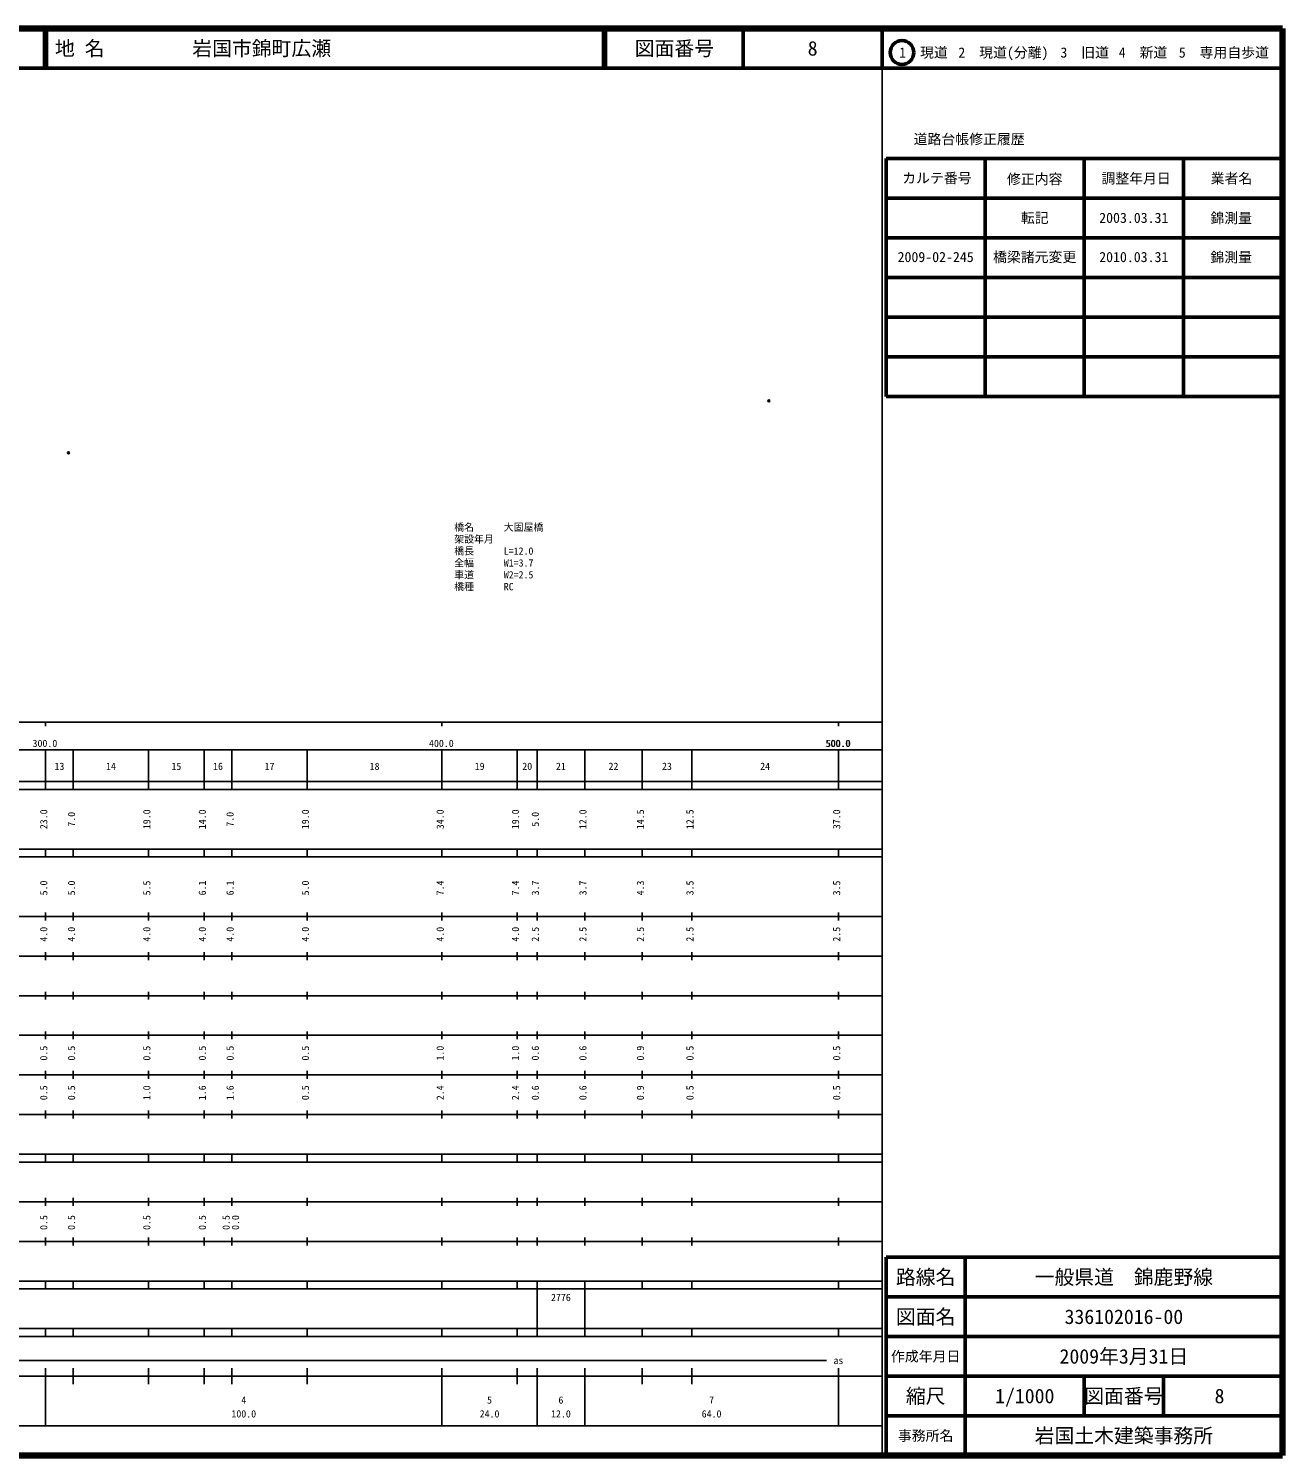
# Model space of a CAD drawing. Units: millimetres on the paper. Extents: x 40 to 680, y 20 to 380.
# Drawn here: x 363.7 to 680, y 20 to 380 of the extents above; entities that cross this region are included whole.
import ezdxf
from ezdxf.enums import TextEntityAlignment as Align

# ---------------------------------------------------------------- set-up
doc = ezdxf.new("R2010")
doc.units = ezdxf.units.MM
doc.header["$PDMODE"] = 32
doc.header["$PDSIZE"] = 0.5
for name, color, linetype in [('M-OTRS', 6, 'Continuous'), ('M-STR-HTXT', 7, 'Continuous'), ('M-TTL-TXT', 7, 'Continuous')]:
    doc.layers.add(name, color=color, linetype=linetype)
for name, color, linetype, lineweight in [('M-TTL', 2, 'Continuous', 140), ('M-TTL-BAND', 7, 'Continuous', 25), ('M-TTL-FRAM', 2, 'Continuous', 50), ('M-TTL-LINE', 7, 'Continuous', 50)]:
    doc.layers.add(name, color=color, linetype=linetype, lineweight=lineweight)
doc.styles.add('ＭＳ ゴシック', font='')
doc.styles.get('ＭＳ ゴシック').set_extended_font_data('MS Gothic')

msp = doc.modelspace()

# ---------------------------------------------------------------- linework, layer by layer
at = {"layer": 'M-OTRS'}
for p in [(550.456, 286.04), (373.787, 272.976)]:
    msp.add_point(p, dxfattribs=at)
at = {"layer": 'M-TTL'}
for p, q in [((680, 380), (40, 380)), ((680, 20), (680, 380)), ((40, 20), (680, 20))]:
    msp.add_line(p, q, dxfattribs=at)
at = {"layer": 'M-TTL-BAND'}
for p, q in [((579, 20), (579, 370)), ((40, 205), (579, 205)), ((368, 205), (368, 204)), ((468, 205), (468, 204)), ((568, 205), (568, 204)), ((68, 198), (579, 198)), ((368, 188), (368, 198)), ((375, 188), (375, 198)), ((394, 188), (394, 198)), ((408, 188), (408, 198)), ((415, 188), (415, 198)), ((434, 188), (434, 198)), ((468, 188), (468, 198)), ((487, 188), (487, 198)), ((492, 188), (492, 198)), ((504, 188), (504, 198)), ((518.5, 188), (518.5, 198)), ((531, 188), (531, 198)), ((568, 188), (568, 198)), ((40, 190), (579, 190)), ((40, 188), (579, 188)), ((40, 173), (579, 173)), ((368, 171), (368, 173)), ((375, 171), (375, 173)), ((394, 171), (394, 173)), ((408, 171), (408, 173)), ((415, 171), (415, 173)), ((434, 171), (434, 173)), ((468, 171), (468, 173)), ((487, 171), (487, 173)), ((492, 171), (492, 173)), ((504, 171), (504, 173)), ((518.5, 171), (518.5, 173)), ((531, 171), (531, 173)), ((568, 171), (568, 173)), ((40, 171), (579, 171)), ((40, 156), (579, 156)), ((368, 155), (368, 157)), ((375, 155), (375, 157)), ((394, 155), (394, 157)), ((408, 155), (408, 157)), ((415, 155), (415, 157)), ((434, 155), (434, 157)), ((468, 155), (468, 157)), ((487, 155), (487, 157)), ((492, 155), (492, 157)), ((504, 155), (504, 157)), ((518.5, 155), (518.5, 157)), ((531, 155), (531, 157)), ((568, 155), (568, 157)), ((46, 146), (579, 146)), ((368, 145), (368, 147)), ((375, 145), (375, 147)), ((394, 145), (394, 147)), ((408, 145), (408, 147)), ((415, 145), (415, 147)), ((434, 145), (434, 147)), ((468, 145), (468, 147)), ((487, 145), (487, 147)), ((492, 145), (492, 147)), ((504, 145), (504, 147)), ((518.5, 145), (518.5, 147)), ((531, 145), (531, 147)), ((568, 145), (568, 147)), ((368, 135), (368, 137)), ((375, 135), (375, 137)), ((394, 135), (394, 137)), ((408, 135), (408, 137)), ((415, 135), (415, 137)), ((434, 135), (434, 137)), ((468, 135), (468, 137)), ((487, 135), (487, 137)), ((492, 135), (492, 137)), ((504, 135), (504, 137)), ((518.5, 135), (518.5, 137)), ((531, 135), (531, 137)), ((568, 135), (568, 137)), ((52, 136), (579, 136)), ((46, 126), (579, 126)), ((368, 125), (368, 127)), ((375, 125), (375, 127)), ((394, 125), (394, 127)), ((408, 125), (408, 127)), ((415, 125), (415, 127)), ((434, 125), (434, 127)), ((468, 125), (468, 127)), ((487, 125), (487, 127)), ((492, 125), (492, 127)), ((504, 125), (504, 127)), ((518.5, 125), (518.5, 127)), ((531, 125), (531, 127)), ((568, 125), (568, 127)), ((52, 116), (579, 116)), ((368, 115), (368, 117)), ((375, 115), (375, 117)), ((394, 115), (394, 117)), ((408, 115), (408, 117)), ((415, 115), (415, 117)), ((434, 115), (434, 117)), ((468, 115), (468, 117)), ((487, 115), (487, 117)), ((492, 115), (492, 117)), ((504, 115), (504, 117)), ((518.5, 115), (518.5, 117)), ((531, 115), (531, 117)), ((568, 115), (568, 117)), ((46, 106), (579, 106)), ((368, 105), (368, 107)), ((375, 105), (375, 107)), ((394, 105), (394, 107)), ((408, 105), (408, 107)), ((415, 105), (415, 107)), ((434, 105), (434, 107)), ((468, 105), (468, 107)), ((487, 105), (487, 107)), ((492, 105), (492, 107)), ((504, 105), (504, 107)), ((518.5, 105), (518.5, 107)), ((531, 105), (531, 107)), ((568, 105), (568, 107)), ((40, 96), (579, 96)), ((40, 94), (579, 94)), ((368, 94), (368, 96)), ((375, 94), (375, 96)), ((394, 94), (394, 96)), ((408, 94), (408, 96)), ((415, 94), (415, 96)), ((434, 94), (434, 96)), ((468, 94), (468, 96)), ((487, 94), (487, 96)), ((492, 94), (492, 96)), ((504, 94), (504, 96)), ((518.5, 94), (518.5, 96)), ((531, 94), (531, 96)), ((568, 94), (568, 96)), ((49, 84), (579, 84)), ((368, 83), (368, 85)), ((375, 83), (375, 85)), ((394, 83), (394, 85)), ((408, 83), (408, 85)), ((415, 83), (415, 85)), ((434, 83), (434, 85)), ((468, 83), (468, 85)), ((487, 83), (487, 85)), ((492, 83), (492, 85)), ((504, 83), (504, 85)), ((518.5, 83), (518.5, 85)), ((531, 83), (531, 85)), ((568, 83), (568, 85)), ((40, 74), (579, 74)), ((368, 73), (368, 75)), ((375, 73), (375, 75)), ((394, 73), (394, 75)), ((408, 73), (408, 75)), ((415, 73), (415, 75)), ((434, 73), (434, 75)), ((468, 73), (468, 75)), ((487, 73), (487, 75)), ((492, 73), (492, 75)), ((504, 73), (504, 75)), ((518.5, 73), (518.5, 75)), ((531, 73), (531, 75)), ((568, 73), (568, 75)), ((40, 64), (579, 64)), ((40, 62), (579, 62)), ((368, 62), (368, 64)), ((375, 62), (375, 64)), ((394, 62), (394, 64)), ((408, 62), (408, 64)), ((415, 62), (415, 64)), ((434, 62), (434, 64)), ((468, 62), (468, 64)), ((487, 62), (487, 64)), ((492, 62), (492, 64)), ((492, 52), (492, 62)), ((504, 62), (504, 64)), ((504, 52), (504, 62)), ((518.5, 62), (518.5, 64)), ((531, 62), (531, 64)), ((568, 62), (568, 64)), ((40, 52), (579, 52)), ((368, 50), (368, 52)), ((375, 50), (375, 52)), ((394, 50), (394, 52)), ((408, 50), (408, 52)), ((415, 50), (415, 52)), ((434, 50), (434, 52)), ((468, 50), (468, 52)), ((487, 50), (487, 52)), ((492, 50), (492, 52)), ((504, 50), (504, 52)), ((518.5, 50), (518.5, 52)), ((531, 50), (531, 52)), ((568, 50), (568, 52)), ((40, 50), (579, 50)), ((71, 44), (565, 44)), ((40, 40), (579, 40)), ((368, 27.5), (368, 42)), ((375, 38), (375, 42)), ((394, 38), (394, 42)), ((408, 38), (408, 42)), ((415, 38), (415, 42)), ((434, 38), (434, 42)), ((468, 27.5), (468, 42)), ((487, 38), (487, 42)), ((492, 27.5), (492, 42)), ((504, 27.5), (504, 42)), ((518.5, 38), (518.5, 42)), ((531, 38), (531, 42)), ((568, 27.5), (568, 42)), ((68, 27.5), (579, 27.5))]:
    msp.add_line(p, q, dxfattribs=at)
at = {"layer": 'M-TTL-FRAM'}
for p, q in [((580, 347.197), (580, 287.197)), ((580, 347.197), (680, 347.197)), ((580, 287.197), (680, 287.197)), ((680, 70), (580, 70)), ((580, 70), (580, 20))]:
    msp.add_line(p, q, dxfattribs=at)
at = {"layer": 'M-TTL-LINE'}
for p, q in [((367.75, 380), (367.75, 370)), ((368.25, 380), (368.25, 370)), ((508.747, 380), (508.747, 370)), ((509.247, 380), (509.247, 370)), ((543.997, 380), (543.997, 370)), ((579, 380), (579, 370)), ((40, 370), (680, 370)), ((605, 347.197), (605, 287.197)), ((630, 347.197), (630, 287.197)), ((655, 347.197), (655, 287.197)), ((580, 337.197), (680, 337.197)), ((580, 327.197), (680, 327.197)), ((580, 317.197), (680, 317.197)), ((580, 307.197), (680, 307.197)), ((580, 297.197), (680, 297.197)), ((600, 70), (600, 20)), ((680, 60), (580, 60)), ((680, 50), (580, 50)), ((680, 40), (580, 40)), ((630, 40), (630, 30)), ((650, 40), (650, 30)), ((680, 30), (580, 30))]:
    msp.add_line(p, q, dxfattribs=at)
msp.add_circle((584.031, 373.958), 3, dxfattribs=at)

# ---------------------------------------------------------------- texts
at = {"layer": 'M-STR-HTXT', "style": 'ＭＳ ゴシック'}
for s, p in [('橋名\u3000\u3000\u3000大固屋橋', (471.081, 252.721)), ('架設年月\u3000', (471.081, 249.721)), ('橋長\u3000\u3000\u3000L=12.0', (471.081, 246.721)), ('全幅\u3000\u3000\u3000W1=3.7', (471.081, 243.721)), ('車道\u3000\u3000\u3000W2=2.5', (471.081, 240.721)), ('橋種\u3000\u3000\u3000RC', (471.081, 237.721))]:
    msp.add_text(s, height=1.833, dxfattribs=at).set_placement(p, align=Align.BOTTOM_LEFT)
at = {"layer": 'M-TTL-BAND', "style": 'ＭＳ ゴシック'}
for s, p in [('300.0', (367.844, 198.195)), ('400.0', (467.844, 198.195)), ('500.0', (567.844, 198.195)), ('500.0', (568, 198.195)), ('13', (371.5, 192.405)), ('14', (384.5, 192.405)), ('15', (401, 192.405)), ('16', (411.5, 192.405)), ('17', (424.5, 192.405)), ('18', (451, 192.405)), ('19', (477.5, 192.405)), ('20', (489.5, 192.405)), ('21', (498, 192.405)), ('22', (511.25, 192.405)), ('23', (524.75, 192.405)), ('24', (549.5, 192.405)), ('as', (568, 42.5)), ('4', (418, 32.523)), ('5', (480, 32.523)), ('6', (498, 32.523)), ('7', (536, 32.523)), ('100.0', (418, 29.033)), ('24.0', (480, 29.033)), ('12.0', (498, 29.033)), ('64.0', (536, 29.033))]:
    msp.add_text(s, height=1.833, dxfattribs=at).set_placement(p, align=Align.BOTTOM_CENTER)
for s, p in [('23.0', (369, 180.5)), ('7.0', (376, 180.5)), ('19.0', (395, 180.5)), ('14.0', (409, 180.5)), ('7.0', (416, 180.5)), ('19.0', (435, 180.5)), ('34.0', (469, 180.5)), ('19.0', (488, 180.5)), ('5.0', (493, 180.5)), ('12.0', (505, 180.5)), ('14.5', (519.5, 180.5)), ('12.5', (532, 180.5)), ('37.0', (569, 180.5)), ('5.0', (369, 163.174)), ('5.0', (376, 163.174)), ('5.5', (395, 163.174)), ('6.1', (409, 163.174)), ('6.1', (416, 163.174)), ('5.0', (435, 163.174)), ('7.4', (469, 163.174)), ('7.4', (488, 163.174)), ('3.7', (493, 163.174)), ('3.7', (505, 163.174)), ('4.3', (519.5, 163.174)), ('3.5', (532, 163.174)), ('3.5', (569, 163.174)), ('4.0', (369, 151.5)), ('4.0', (376, 151.5)), ('4.0', (395, 151.5)), ('4.0', (409, 151.5)), ('4.0', (416, 151.5)), ('4.0', (435, 151.5)), ('4.0', (469, 151.5)), ('4.0', (488, 151.5)), ('2.5', (493, 151.5)), ('2.5', (505, 151.5)), ('2.5', (519.5, 151.5)), ('2.5', (532, 151.5)), ('2.5', (569, 151.5)), ('0.5', (369, 121.5)), ('0.5', (376, 121.5)), ('0.5', (395, 121.5)), ('0.5', (409, 121.5)), ('0.5', (416, 121.5)), ('0.5', (435, 121.5)), ('1.0', (469, 121.5)), ('1.0', (488, 121.5)), ('0.6', (493, 121.5)), ('0.6', (505, 121.5)), ('0.9', (519.5, 121.5)), ('0.5', (532, 121.5)), ('0.5', (569, 121.5)), ('0.5', (369, 111.5)), ('0.5', (376, 111.5)), ('1.0', (395, 111.5)), ('1.6', (409, 111.5)), ('1.6', (416, 111.5)), ('0.5', (435, 111.5)), ('2.4', (469, 111.5)), ('2.4', (488, 111.5)), ('0.6', (493, 111.5)), ('0.6', (505, 111.5)), ('0.9', (519.5, 111.5)), ('0.5', (532, 111.5)), ('0.5', (569, 111.5)), ('0.5', (369, 78.764)), ('0.5', (376, 78.764)), ('0.5', (395, 78.764)), ('0.5', (409, 78.764)), ('0.5', (415, 78.764)), ('0.0', (417.37, 78.764))]:
    msp.add_text(s, height=1.833, rotation=90, dxfattribs=at).set_placement(p, align=Align.BOTTOM_CENTER)
msp.add_text('2776', height=1.833, dxfattribs=at).set_placement((495.5, 58.405), align=Align.BOTTOM_LEFT)
at = {"layer": 'M-TTL-TXT', "style": 'ＭＳ ゴシック'}
for s, p in [('地 名', (370.38, 375)), ('岩国市錦町広瀬', (405.024, 375))]:
    msp.add_text(s, height=3.666, dxfattribs=at).set_placement(p, align=Align.MIDDLE_LEFT)
for s, height, p in [('図面番号', 3.666, (526.622, 375)), ('8', 3.666, (561.497, 375)), ('1\u3000現道', 2.566, (589.448, 373.958)), ('2\u3000現道(分離)', 2.566, (609.619, 373.958)), ('3\u3000旧道', 2.566, (630.121, 373.958)), ('4\u3000新道', 2.566, (644.824, 373.958)), ('5\u3000専用自歩道', 2.566, (665.228, 373.958)), ('道路台帳修正履歴', 2.566, (600.968, 352.113)), ('カルテ番号', 2.566, (592.839, 342.277)), ('修正内容', 2.566, (617.509, 342.023)), ('調整年月日', 2.566, (643.089, 342.197)), ('業者名', 2.566, (667.134, 342.197)), ('転記', 2.566, (617.5, 332.245)), ('2003.03.31', 2.566, (642.5, 332.245)), ('錦測量', 2.566, (667.077, 332.189)), ('橋梁諸元変更', 2.566, (617.5, 322.361)), ('2009-02-245', 2.566, (592.521, 322.361)), ('2010.03.31', 2.566, (642.5, 322.361)), ('錦測量', 2.566, (667.077, 322.305)), ('路線名', 3.666, (590, 65)), ('路線名', 3.666, (590, 65)), ('一般県道\u3000錦鹿野線', 3.666, (640, 65)), ('図面名', 3.666, (590, 55)), ('図面名', 3.666, (590, 55)), ('336102016-00', 3.666, (640, 55)), ('2009年3月31日', 3.666, (640, 45)), ('作成年月日', 2.566, (590, 45)), ('作成年月日', 2.566, (590, 45)), ('縮尺', 3.666, (590, 35)), ('縮尺', 3.666, (590, 35)), ('1/1000', 3.666, (615, 35)), ('図面番号', 3.666, (640, 35)), ('図面番号', 3.666, (640, 35)), ('8', 3.666, (664.125, 35)), ('事務所名', 2.566, (590, 25)), ('事務所名', 2.566, (590, 25)), ('岩国土木建築事務所', 3.666, (640, 25))]:
    msp.add_text(s, height=height, dxfattribs=at).set_placement(p, align=Align.MIDDLE_CENTER)

doc.saveas('drawing.dxf')
